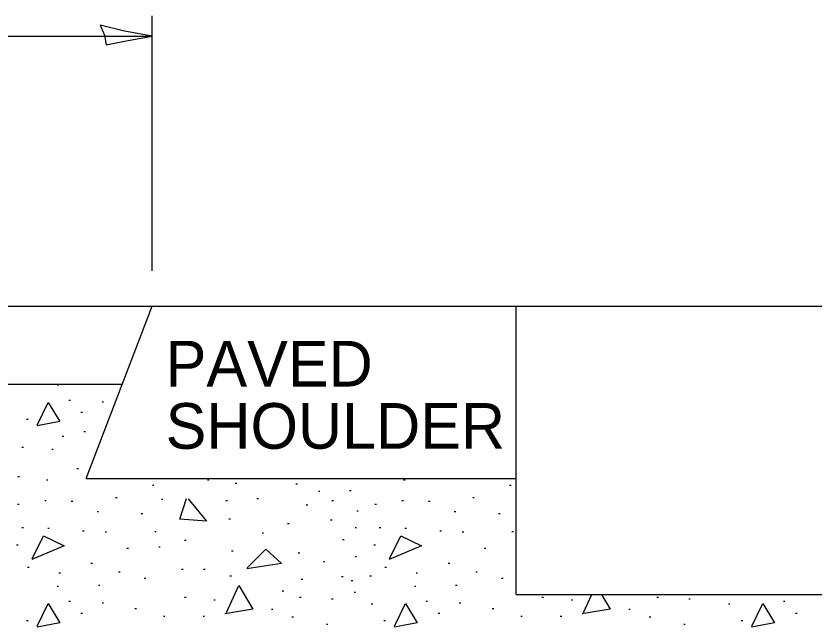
# Model space of a CAD drawing. Extents: x 0 to 2.83, y -0.06 to 1.83.
# Drawn here: x 1.6373 to 1.8832, y 1.2888 to 1.4771 of the extents above; entities that cross this region are included whole.
import ezdxf

# ---------------------------------------------------------------- set-up
doc = ezdxf.new("R2010")
doc.units = 0
for name, color, linetype in [('Default', 7, 'Continuous'), ('RD_Pr_Roadway_Dimensions', 7, 'Continuous'), ('RD_Pr_Roadway_Notes', 7, 'Continuous'), ('STG_Traffic_Control', 7, 'Continuous')]:
    doc.layers.add(name, color=color, linetype=linetype)

# ---------------------------------------------------------------- blocks, each defined once
blk = doc.blocks.new('SHT_ARROW')
at = {"layer": 'STG_Traffic_Control'}
blk.add_lwpolyline([(-0.009998, 0.002092), (-0.009184, 0.00017), (-0.00887, -0.001672), (-0.005, -0.000866), (0, 0), (-0.005334, 0.00097)], close=True, dxfattribs=at)

msp = doc.modelspace()

# ---------------------------------------------------------------- linework, layer by layer
at = {"layer": 'Default'}
for p, q in [((1.61935, 1.38768), (2.39886, 1.38768)), ((1.65899, 1.3345), (1.6793, 1.38768)), ((1.79144, 1.29878), (1.79144, 1.38768)), ((1.61014, 1.36357), (1.67009, 1.36357)), ((1.65002, 1.36337), (1.6505, 1.36337)), ((1.65364, 1.35872), (1.65412, 1.35872)), ((1.66387, 1.3582), (1.66435, 1.3582)), ((1.65736, 1.355), (1.65784, 1.355)), ((1.64062, 1.35283), (1.6411, 1.35283)), ((1.65157, 1.34756), (1.65205, 1.34756)), ((1.65829, 1.34901), (1.65877, 1.34901)), ((1.63917, 1.34425), (1.63965, 1.34425)), ((1.64837, 1.34363), (1.64885, 1.34363)), ((1.65612, 1.33764), (1.6566, 1.33764)), ((1.63793, 1.33516), (1.63841, 1.33516)), ((1.64671, 1.33413), (1.64719, 1.33413)), ((1.65899, 1.3345), (1.79144, 1.3345)), ((1.69631, 1.33413), (1.69679, 1.33413)), ((1.70489, 1.3331), (1.70537, 1.3331)), ((1.72359, 1.33289), (1.72407, 1.33289)), ((1.75678, 1.33413), (1.75726, 1.33413)), ((1.67936, 1.33248), (1.67984, 1.33248)), ((1.73051, 1.33062), (1.73099, 1.33062)), ((1.74012, 1.33082), (1.7406, 1.33082)), ((1.78943, 1.33248), (1.78991, 1.33248)), ((1.6462, 1.32772), (1.64668, 1.32772)), ((1.668, 1.32865), (1.66848, 1.32865)), ((1.68215, 1.32814), (1.68263, 1.32814)), ((1.70199, 1.32772), (1.70247, 1.32772)), ((1.7116, 1.32834), (1.71208, 1.32834)), ((1.73464, 1.32772), (1.73512, 1.32772)), ((1.75626, 1.32772), (1.75674, 1.32772)), ((1.77807, 1.32865), (1.77855, 1.32865)), ((1.63783, 1.32659), (1.63831, 1.32659)), ((1.65436, 1.32752), (1.65484, 1.32752)), ((1.72679, 1.32648), (1.72727, 1.32648)), ((1.7479, 1.32659), (1.74838, 1.32659)), ((1.76443, 1.32752), (1.76491, 1.32752)), ((1.66232, 1.32442), (1.6628, 1.32442)), ((1.67595, 1.3238), (1.67643, 1.3238)), ((1.74232, 1.32462), (1.7428, 1.32462)), ((1.77238, 1.32442), (1.77286, 1.32442)), ((1.78602, 1.3238), (1.7865, 1.3238)), ((1.70292, 1.32215), (1.7034, 1.32215)), ((1.721, 1.3207), (1.72148, 1.3207)), ((1.73423, 1.32184), (1.73471, 1.32184)), ((1.63917, 1.31946), (1.63965, 1.31946)), ((1.64713, 1.31925), (1.64761, 1.31925)), ((1.65787, 1.31842), (1.65836, 1.31842)), ((1.6648, 1.31811), (1.66528, 1.31811)), ((1.68009, 1.31822), (1.68057, 1.31822)), ((1.7418, 1.31946), (1.74228, 1.31946)), ((1.74924, 1.31946), (1.74972, 1.31946)), ((1.75719, 1.31925), (1.75767, 1.31925)), ((1.76794, 1.31842), (1.76842, 1.31842)), ((1.77486, 1.31811), (1.77534, 1.31811)), ((1.79015, 1.31822), (1.79063, 1.31822)), ((1.68928, 1.31553), (1.68976, 1.31553)), ((1.71315, 1.3178), (1.71363, 1.3178)), ((1.73795, 1.31574), (1.73843, 1.31574)), ((1.63752, 1.31408), (1.638, 1.31408)), ((1.67151, 1.31305), (1.67199, 1.31305)), ((1.68133, 1.31346), (1.68181, 1.31346)), ((1.74759, 1.31408), (1.74807, 1.31408)), ((1.78158, 1.31305), (1.78206, 1.31305)), ((1.79139, 1.31346), (1.79144, 1.31346)), ((1.70375, 1.31222), (1.70423, 1.31222)), ((1.72431, 1.3116), (1.72479, 1.3116)), ((1.7418, 1.31047), (1.74228, 1.31047)), ((1.66046, 1.3085), (1.66094, 1.3085)), ((1.73206, 1.30892), (1.73254, 1.30892)), ((1.77052, 1.3085), (1.771, 1.3085)), ((1.64093, 1.30727), (1.64141, 1.30727)), ((1.66893, 1.30582), (1.66941, 1.30582)), ((1.68835, 1.30665), (1.68883, 1.30665)), ((1.69517, 1.30665), (1.69565, 1.30665)), ((1.751, 1.30727), (1.75148, 1.30727)), ((1.779, 1.30582), (1.77948, 1.30582)), ((1.65054, 1.30551), (1.65102, 1.30551)), ((1.67688, 1.30386), (1.67736, 1.30386)), ((1.70323, 1.30458), (1.70371, 1.30458)), ((1.72524, 1.30355), (1.72572, 1.30355)), ((1.73764, 1.30437), (1.73812, 1.30437)), ((1.74066, 1.30313), (1.74114, 1.30313)), ((1.74635, 1.30458), (1.74683, 1.30458)), ((1.7606, 1.30551), (1.76108, 1.30551)), ((1.78695, 1.30386), (1.78743, 1.30386)), ((1.65002, 1.30137), (1.6505, 1.30137)), ((1.66273, 1.30169), (1.66321, 1.30169)), ((1.76009, 1.30137), (1.76057, 1.30137)), ((1.7728, 1.30169), (1.77328, 1.30169)), ((1.71935, 1.29992), (1.71983, 1.29992)), ((1.74149, 1.29951), (1.74197, 1.29951)), ((1.79144, 1.29878), (2.22691, 1.29878)), ((1.65364, 1.29672), (1.65412, 1.29672)), ((1.66387, 1.2962), (1.66435, 1.2962)), ((1.68928, 1.29796), (1.68976, 1.29796)), ((1.69827, 1.29713), (1.69875, 1.29713)), ((1.72472, 1.29796), (1.7252, 1.29796)), ((1.73454, 1.29744), (1.73502, 1.29744)), ((1.74676, 1.29589), (1.74724, 1.29589)), ((1.7637, 1.29672), (1.76418, 1.29672)), ((1.77393, 1.2962), (1.77441, 1.2962)), ((1.79935, 1.29796), (1.79983, 1.29796)), ((1.80834, 1.29713), (1.80882, 1.29713)), ((1.83479, 1.29796), (1.83527, 1.29796)), ((1.8446, 1.29744), (1.84509, 1.29744)), ((1.85683, 1.29589), (1.85731, 1.29589)), ((1.87377, 1.29672), (1.87425, 1.29672)), ((1.67399, 1.29445), (1.67447, 1.29445)), ((1.71604, 1.29424), (1.71652, 1.29424)), ((1.78406, 1.29445), (1.78454, 1.29445)), ((1.82611, 1.29424), (1.82659, 1.29424)), ((1.64062, 1.29083), (1.6411, 1.29083)), ((1.65736, 1.293), (1.65784, 1.293)), ((1.68277, 1.29217), (1.68325, 1.29217)), ((1.69497, 1.29217), (1.69545, 1.29217)), ((1.72235, 1.29197), (1.72283, 1.29197)), ((1.75068, 1.29083), (1.75116, 1.29083)), ((1.76742, 1.293), (1.7679, 1.293)), ((1.79284, 1.29217), (1.79332, 1.29217)), ((1.80503, 1.29217), (1.80551, 1.29217)), ((1.83241, 1.29197), (1.83289, 1.29197)), ((1.86075, 1.29083), (1.86123, 1.29083)), ((1.87749, 1.293), (1.87797, 1.293)), ((1.73299, 1.28969), (1.73347, 1.28969)), ((1.84305, 1.28969), (1.84354, 1.28969))]:
    msp.add_line(p, q, dxfattribs=at)
for points in [[(1.64391, 1.35102), (1.64728, 1.358), (1.65089, 1.35211), (1.64385, 1.35078)], [(1.69036, 1.32828), (1.69602, 1.32142), (1.68784, 1.32202), (1.68988, 1.3284)], [(1.64235, 1.30975), (1.64584, 1.31685), (1.65222, 1.31384), (1.64227, 1.3096)], [(1.75242, 1.30975), (1.75591, 1.31685), (1.76228, 1.31384), (1.75234, 1.3096)], [(1.70853, 1.30698), (1.71431, 1.31276), (1.71912, 1.30831), (1.70843, 1.30674)], [(1.70216, 1.29323), (1.70601, 1.30154), (1.71034, 1.29432), (1.70167, 1.29287)], [(1.81772, 1.29878), (1.8204, 1.29432), (1.81174, 1.29287)], [(1.81222, 1.29323), (1.81479, 1.29878)], [(1.64391, 1.28902), (1.64728, 1.296), (1.65089, 1.29011), (1.64385, 1.28877)], [(1.75398, 1.28902), (1.75735, 1.296), (1.76096, 1.29011), (1.75392, 1.28877)], [(1.86405, 1.28902), (1.86742, 1.296), (1.87103, 1.29011), (1.86398, 1.28877)]]:
    msp.add_lwpolyline(points, dxfattribs=at)
at = {"layer": 'RD_Pr_Roadway_Dimensions'}
for p, q in [((1.6793, 1.39855), (1.6793, 1.47707)), ((1.55386, 1.47084), (1.6793, 1.47084))]:
    msp.add_line(p, q, dxfattribs=at)

# ---------------------------------------------------------------- block references
at = {"layer": 'RD_Pr_Roadway_Dimensions', "xscale": 1.6021256085728262, "yscale": 1.6021256085728262}
msp.add_blockref('SHT_ARROW', (1.6793, 1.47084), dxfattribs=at)

# ---------------------------------------------------------------- texts
at = {"layer": 'RD_Pr_Roadway_Notes'}
for s, p in [('PAVED', (1.68346, 1.36288)), ('SHOULDER', (1.68346, 1.34371))]:
    msp.add_text(s, height=0.014074, dxfattribs=at).set_placement(p)

doc.saveas('drawing.dxf')
